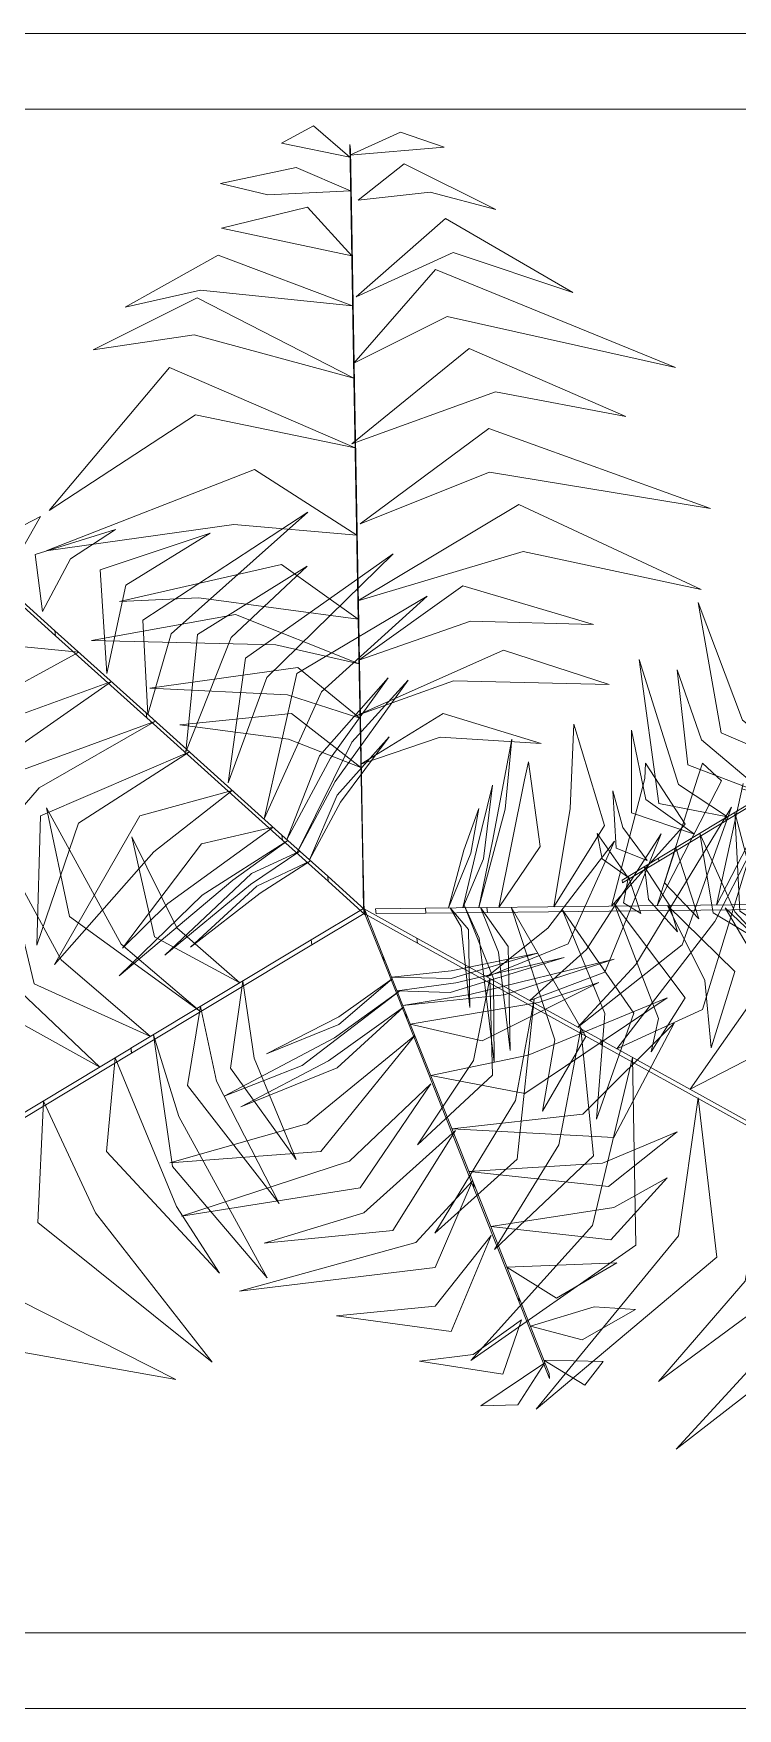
# Model space of a CAD drawing. Header units: millimetres. Extents: x 935 to 13922, y 3203 to 7816.
# Drawn here: x 4093.7 to 4121.7, y 7228.9 to 7295.4 of the extents above; entities that cross this region are included whole.
import ezdxf

# ---------------------------------------------------------------- set-up
doc = ezdxf.new("R2010")
doc.units = ezdxf.units.MM
doc.layers.add('PIANTE', color=7, linetype='Continuous', lineweight=5, true_color=0x007a00)
doc.layers.add('TRATTEGGIO_legno_colore', color=7, linetype='Continuous', lineweight=5, true_color=0xa56740)

msp = doc.modelspace()

# ---------------------------------------------------------------- linework, layer by layer
at = {"layer": 'PIANTE'}
for points in [[(4106.285, 7290.488, -3.638), (4103.561, 7291.035, -4.911), (4104.834, 7291.725, -5.258)], [(4106.286, 7290.559, -3.775), (4110.023, 7290.885, -4.968), (4108.293, 7291.472, -5.158)], [(4106.333, 7287.998, -1.193), (4106.355, 7287.799, -1.193), (4106.301, 7290.785, -4.179), (4106.279, 7290.985, -4.179)], [(4106.607, 7288.775, -2.058), (4109.476, 7289.091, -3.039), (4112.075, 7288.4, -2.947), (4108.444, 7290.225, -3.94)], [(4106.309, 7289.15, -2.301), (4103.019, 7288.992, -3.023), (4101.148, 7289.442, -3.97), (4104.156, 7290.079, -3.801)], [(4106.356, 7286.558, -0.5), (4101.18, 7287.663, -2.061), (4104.602, 7288.498, -1.753)], [(4106.432, 7282.452, 1.381), (4106.454, 7282.252, 1.381), (4106.355, 7287.794, -1.203), (4106.333, 7287.993, -1.203)], [(4106.531, 7284.934, 0.179), (4110.387, 7286.695, -1.365), (4115.138, 7285.112, -1.506), (4110.073, 7288.041, -1.939)], [(4106.391, 7284.578, 0.424), (4100.356, 7285.204, -1.09), (4097.364, 7284.527, -1.384), (4101.054, 7286.586, -1.588)], [(4106.433, 7282.295, 1.333), (4110.143, 7284.158, 0.828), (4119.207, 7282.135, -0.961), (4109.676, 7286.027, 1.069)], [(4106.443, 7281.706, 1.328), (4100.099, 7283.428, 0.371), (4096.093, 7282.834, -0.385), (4100.217, 7284.891, 0.525)], [(4106.362, 7279.091, 1.076), (4112.06, 7281.166, 0.233), (4117.234, 7280.184, -0.773), (4111.017, 7282.886, 0.564)], [(4106.492, 7278.945, 1.086), (4100.156, 7280.245, 0.093), (4094.344, 7276.445, -1.271), (4099.126, 7282.126, 0.083)], [(4106.629, 7271.41, 0.396), (4106.651, 7271.211, 0.396), (4106.454, 7282.24, 1.361), (4106.432, 7282.44, 1.361)], [(4106.692, 7275.916, 0.749), (4111.828, 7277.972, 0.005), (4120.608, 7276.525, -1.684), (4111.797, 7279.71, 0.157)], [(4106.554, 7275.469, 0.782), (4101.679, 7275.895, -0.034), (4094.228, 7274.853, -1.436), (4102.492, 7278.074, 0.306)], [(4092.486, 7273.553, 11.161), (4094.002, 7276.218, 10.438), (4092.707, 7275.533, 10.554)], [(4098.259, 7268.353, 11.394), (4099.188, 7271.546, 11.762), (4104.614, 7276.377, 9.649), (4098.061, 7272.094, 12.68)], [(4106.602, 7272.857, 0.507), (4113.169, 7274.815, -0.5), (4120.232, 7273.311, -1.888), (4112.991, 7276.694, -0.31)], [(4094.072, 7272.436, 11.635), (4095.184, 7274.53, 11.061), (4096.976, 7275.7, 10.83), (4093.781, 7274.704, 10.898)], [(4096.636, 7269.971, 11.65), (4097.388, 7273.479, 11.256), (4100.732, 7275.55, 10.491), (4096.366, 7274.088, 11.399)], [(4106.614, 7272.139, 0.491), (4100.285, 7272.984, -0.542), (4097.14, 7272.83, -1.108), (4103.571, 7274.308, 0.154)], [(4099.762, 7266.861, 9.935), (4101.566, 7271.409, 10.14), (4104.581, 7274.245, 9.013), (4100.228, 7271.526, 11.065)], [(4101.448, 7265.636, 8.436), (4102.985, 7269.82, 8.707), (4107.996, 7274.732, 6.895), (4102.136, 7270.585, 9.507)], [(4094.573, 7271.675, 11.926), (4094.595, 7271.476, 11.926), (4092.169, 7273.66, 11.051), (4092.148, 7273.86, 11.051)], [(4102.873, 7264.198, 7.046), (4105.16, 7269.244, 7.084), (4109.354, 7273.041, 5.47), (4104.171, 7269.98, 7.969)], [(4106.644, 7270.5, -0.535), (4111.066, 7272.057, -0.167), (4115.952, 7271.923, -1.606), (4110.768, 7273.459, 1.308)], [(4106.645, 7270.364, -0.606), (4103.339, 7271.119, -0.613), (4096.027, 7271.288, -2.135), (4101.743, 7272.325, 0.229)], [(4124.307, 7266.2, -0.377), (4121.867, 7268.119, -0.794), (4120.106, 7272.792, -1.742), (4121.031, 7267.616, -0.709)], [(4098.193, 7268.414, 11.49), (4098.215, 7268.214, 11.49), (4094.594, 7271.476, 11.916), (4094.572, 7271.676, 11.916)], [(4095.519, 7270.82, 11.83), (4091.678, 7268.729, 11.227), (4093.212, 7271.048, 11.75)], [(4106.555, 7268.314, -2.687), (4110.402, 7269.685, -2.351), (4116.573, 7269.538, -4.146), (4112.388, 7270.905, -1.667)], [(4106.779, 7263.064, -7.951), (4106.8, 7262.865, -7.951), (4106.651, 7271.212, 0.398), (4106.629, 7271.412, 0.398)], [(4106.684, 7268.196, -2.774), (4103.808, 7269.124, -2.508), (4098.342, 7269.396, -3.5), (4104.222, 7270.208, -1.324)], [(4121.279, 7264.285, -0.049), (4119.334, 7265.565, -0.333), (4117.773, 7270.537, -1.336), (4118.556, 7264.813, -0.197)], [(4096.813, 7269.655, 11.677), (4092.76, 7266.82, 10.922), (4091.385, 7264.825, 10.469), (4092.294, 7268.018, 11.125)], [(4103.776, 7263.383, 5.381), (4105.507, 7266.614, 6.227), (4107.808, 7269.799, 5.141), (4105.075, 7266.71, 7.812)], [(4104.192, 7262.871, 3.016), (4105.695, 7265.685, 3.77), (4108.596, 7269.712, 2.423), (4106.363, 7267.244, 4.717)], [(4122.857, 7265.149, -0.194), (4120.25, 7267.336, -0.666), (4119.275, 7270.126, -1.231), (4119.706, 7266.346, -0.48)], [(4103.585, 7263.557, 6.39), (4103.607, 7263.357, 6.39), (4098.215, 7268.214, 11.471), (4098.193, 7268.414, 11.471)], [(4106.719, 7266.236, -4.735), (4103.839, 7267.371, -4.261), (4099.524, 7267.935, -4.694), (4103.966, 7268.382, -3.216)], [(4106.718, 7266.373, -4.664), (4109.863, 7267.446, -4.435), (4113.884, 7267.189, -5.766), (4109.991, 7268.389, -3.531)], [(4098.56, 7268.081, 11.155), (4093.951, 7265.436, 11.226), (4091.846, 7263.009, 10.493), (4093.323, 7266.158, 11.917)], [(4114.385, 7260.71, 15.107), (4115.025, 7264.61, 14.746), (4115.178, 7267.968, 13.412), (4116.395, 7263.944, 15.847)], [(4119.969, 7263.592, -0.696), (4118.032, 7264.972, -1.563), (4117.468, 7267.724, -1.642), (4117.466, 7264.442, -1.885)], [(4099.91, 7266.865, 9.883), (4095.508, 7264.034, 9.76), (4093.857, 7259.192, 7.337), (4093.993, 7264.326, 10.513)], [(4104.674, 7262.574, 0.869), (4105.913, 7264.866, 1.434), (4107.837, 7267.456, 0.38), (4105.775, 7265.146, 2.437)], [(4111.403, 7260.678, 12.102), (4111.941, 7263.318, 12.423), (4112.718, 7267.374, 11.488), (4112.446, 7264.582, 13.5)], [(4126.514, 7267.434, -0.575), (4126.526, 7267.322, -0.575), (4121.222, 7264.131, -0.033), (4121.209, 7264.243, -0.033)], [(4112.194, 7260.686, 13.572), (4113.216, 7265.747, 13.24), (4113.371, 7266.469, 12.809), (4113.843, 7263.107, 14.228)], [(4116.672, 7260.735, 16.708), (4117.993, 7265.799, 16.585), (4118.023, 7266.413, 14.162), (4119.591, 7263.994, 17.338)], [(4118.488, 7260.755, 17.98), (4120.088, 7265.822, 18.051), (4120.28, 7266.417, 17.318), (4121.039, 7265.717, 18.742)], [(4096.352, 7254.343, 0.507), (4091.373, 7259.052, -0.5), (4089.145, 7265.92, -1.888), (4089.835, 7257.957, -0.31)], [(4110.768, 7260.671, 9.733), (4111.315, 7262.964, 10.309), (4111.944, 7265.541, 9.77), (4111.591, 7262.62, 11.56)], [(4120.84, 7260.78, 18.503), (4121.901, 7265.61, 17.747), (4121.848, 7265.394, 17.294), (4123.055, 7265.045, 17.95)], [(4101.609, 7265.334, 8.281), (4098.497, 7262.898, 7.921), (4094.549, 7258.413, 6.587), (4097.939, 7264.316, 9.022)], [(4118.082, 7262.551, -1.952), (4117.123, 7263.857, -2.503), (4116.73, 7265.314, -2.451), (4116.862, 7263.037, -3.008)], [(4100.31, 7256.573, -2.687), (4097.2, 7259.22, -2.351), (4094.242, 7264.638, -4.146), (4095.15, 7260.33, -1.667)], [(4110.194, 7260.665, 7.591), (4110.802, 7262.958, 8.394), (4111.405, 7264.61, 8.35), (4111.084, 7262.846, 9.521)], [(4115.33, 7255.933, -0.606), (4117.637, 7258.419, -0.613), (4121.44, 7264.667, -2.135), (4119.479, 7259.198, 0.229)], [(4121.204, 7264.24, -0.022), (4121.216, 7264.128, -0.022), (4118.551, 7262.525, -1.472), (4118.538, 7262.637, -1.472)], [(4119.797, 7253.46, 0.782), (4122.603, 7257.468, -0.034), (4125.426, 7264.442, -1.436), (4124.084, 7255.675, 0.306)], [(4121.563, 7264.454, -0.052), (4122.506, 7260.888, -0.589), (4123.919, 7259.109, -1.013), (4121.762, 7260.536, -0.503)], [(4103.237, 7263.868, 6.747), (4099.057, 7260.837, 6.415), (4097.254, 7259.072, 5.983), (4100.384, 7263.204, 7.403)], [(4105.402, 7261.921, -2.732), (4105.423, 7261.721, -2.732), (4103.607, 7263.358, 6.392), (4103.585, 7263.557, 6.392)], [(4113.433, 7256.983, -2.774), (4115.675, 7259.01, -2.508), (4118.644, 7263.608, -3.5), (4116.406, 7258.109, -1.324)], [(4117.305, 7261.894, -2.915), (4116.098, 7263.619, -3.585), (4116.298, 7262.614, -3.691)], [(4120.182, 7263.624, -0.559), (4121.571, 7260.515, -1.409), (4122.739, 7259.251, -1.574), (4120.703, 7260.467, -1.688)], [(4098.372, 7255.558, -0.535), (4094.814, 7258.609, -0.167), (4092.487, 7262.907, -1.606), (4093.748, 7257.65, 1.308)], [(4103.825, 7263.338, 5.277), (4101.641, 7261.761, 5.598), (4097.121, 7257.963, 4.663), (4100.413, 7261.172, 6.675)], [(4101.91, 7257.686, -4.664), (4099.408, 7259.873, -4.435), (4097.621, 7263.484, -5.766), (4098.527, 7259.512, -3.531)], [(4104.296, 7262.913, 2.908), (4102.341, 7261.597, 3.484), (4098.932, 7258.788, 2.944), (4102.371, 7262.037, 4.735)], [(4106.779, 7263.064, -7.951), (4106.8, 7262.865, -7.951), (4106.844, 7260.442, -17.988), (4106.822, 7260.641, -17.988)], [(4111.718, 7257.933, -4.735), (4114.142, 7259.859, -4.261), (4116.787, 7263.314, -4.694), (4114.954, 7259.244, -3.216)], [(4116.883, 7255.073, 0.491), (4120.779, 7260.131, -0.542), (4122.218, 7262.932, -1.108), (4120.283, 7256.624, 0.154)], [(4119.229, 7263.051, -1.078), (4120.145, 7260.225, -1.954), (4118.779, 7261.655, -1.781)], [(4104.723, 7262.529, 0.766), (4102.722, 7261.253, 1.569), (4099.959, 7259.108, 1.525), (4102.591, 7261.527, 2.695)], [(4118.536, 7262.636, -1.466), (4118.548, 7262.524, -1.466), (4117.112, 7261.66, -3.142), (4117.1, 7261.772, -3.142)], [(4117.983, 7262.301, -2.088), (4118.983, 7260.747, -2.493), (4119.289, 7259.711, -3.025), (4118.135, 7260.994, -2.93)], [(4105.402, 7261.921, -2.732), (4105.423, 7261.721, -2.732), (4106.895, 7260.396, -13.973), (4106.873, 7260.595, -13.973)], [(4117.34, 7261.914, -2.839), (4117.838, 7260.437, -3.553), (4117.146, 7260.862, -3.748)], [(4116.778, 7260.838, 16.76), (4118.531, 7256.269, 16.965), (4118.252, 7254.943, 15.838), (4119.594, 7257.09, 17.89)], [(4104.745, 7259.392, -7.951), (4104.767, 7259.193, -7.951), (4106.844, 7260.442, -17.988), (4106.822, 7260.641, -17.988)], [(4108.942, 7259.467, -7.951), (4108.964, 7259.268, -7.951), (4106.844, 7260.442, -17.988), (4106.822, 7260.641, -17.988)], [(4107.605, 7258.755, -2.732), (4107.626, 7258.555, -2.732), (4106.895, 7260.396, -13.973), (4106.873, 7260.595, -13.973)], [(4109.283, 7260.652, 4.093), (4109.305, 7260.453, 4.093), (4107.324, 7260.431, -7.148), (4107.302, 7260.631, -7.148)], [(4109.283, 7260.652, 4.093), (4109.305, 7260.453, 4.093), (4111.749, 7260.479, 13.217), (4111.727, 7260.679, 13.217)], [(4110.26, 7260.664, 7.695), (4110.706, 7259.919, 8.26), (4111.045, 7256.711, 7.206), (4110.997, 7259.807, 9.262)], [(4110.816, 7260.773, 9.842), (4111.421, 7259.465, 10.595), (4112.015, 7254.537, 9.248), (4111.986, 7257.865, 11.542)], [(4111.469, 7260.677, 12.206), (4112.189, 7258.908, 13.052), (4112.653, 7255.006, 11.966), (4112.571, 7259.13, 14.637)], [(4111.727, 7260.679, 13.215), (4111.749, 7260.479, 13.215), (4119.005, 7260.558, 18.296), (4118.984, 7260.758, 18.296)], [(4112.685, 7260.69, 13.871), (4114.42, 7255.428, 13.909), (4113.925, 7252.596, 12.296), (4115.647, 7255.557, 14.794)], [(4114.707, 7260.597, 15.261), (4116.41, 7256.478, 15.532), (4116.069, 7252.272, 13.72), (4117.554, 7256.49, 16.333)], [(4118.894, 7260.758, 18.219), (4120.373, 7257.78, 18.587), (4120.63, 7255.106, 16.474), (4121.574, 7258.14, 19.505)], [(4118.984, 7260.758, 18.315), (4119.005, 7260.558, 18.315), (4123.879, 7260.611, 18.741), (4123.857, 7260.811, 18.741)], [(4121.184, 7260.667, 18.475), (4123.007, 7257.577, 18.081), (4122.907, 7255.542, 17.316), (4124.171, 7257.821, 18.224)], [(4104.745, 7259.392, -7.951), (4104.767, 7259.193, -7.951), (4097.612, 7254.89, 0.398), (4097.591, 7255.089, 0.398)], [(4107.943, 7257.909, 0.766), (4110.302, 7258.166, 1.569), (4113.73, 7258.864, 1.525), (4110.298, 7257.862, 2.695)], [(4108.942, 7259.467, -7.951), (4108.964, 7259.268, -7.951), (4116.268, 7255.223, 0.398), (4116.246, 7255.423, 0.398)], [(4107.605, 7258.755, -2.732), (4107.626, 7258.555, -2.732), (4108.529, 7256.283, 6.392), (4108.508, 7256.483, 6.392)], [(4108.155, 7257.375, 2.908), (4110.492, 7257.689, 3.484), (4114.793, 7258.695, 2.944), (4110.27, 7257.308, 4.735)], [(4108.39, 7256.785, 5.277), (4111.047, 7257.232, 5.598), (4116.781, 7258.632, 4.663), (4112.408, 7257.215, 6.675)], [(4102.028, 7257.755, -4.735), (4102.485, 7254.693, -4.261), (4104.154, 7250.675, -4.694), (4101.546, 7254.298, -3.216)], [(4107.967, 7257.847, 0.869), (4105.841, 7256.342, 1.434), (4102.968, 7254.873, 0.38), (4105.841, 7256.03, 2.437)], [(4108.682, 7256.05, 6.747), (4113.772, 7256.914, 6.415), (4116.171, 7257.697, 5.983), (4111.533, 7255.381, 7.403)], [(4111.837, 7257.866, -4.664), (4111.194, 7254.605, -4.435), (4108.961, 7251.252, -5.766), (4111.947, 7254.023, -3.531)], [(4108.268, 7257.368, 3.016), (4105.673, 7255.511, 3.77), (4101.288, 7253.187, 2.423), (4104.383, 7254.409, 4.717)], [(4109.491, 7254.014, 8.281), (4113.361, 7254.818, 7.921), (4118.888, 7257.089, 6.587), (4113.232, 7253.3, 9.022)], [(4113.601, 7257.036, -2.687), (4112.864, 7253.019, -2.351), (4109.651, 7247.749, -4.146), (4112.927, 7250.689, -1.667)], [(4100.348, 7256.745, -2.774), (4100.983, 7253.79, -2.508), (4103.48, 7248.92, -3.5), (4099.837, 7253.607, -1.324)], [(4108.413, 7256.723, 5.381), (4105.429, 7254.594, 6.227), (4101.955, 7252.76, 5.141), (4105.774, 7254.317, 7.812)], [(4108.507, 7256.483, 6.39), (4108.529, 7256.284, 6.39), (4111.209, 7249.54, 11.471), (4111.188, 7249.74, 11.471)], [(4098.49, 7255.627, -0.606), (4099.49, 7252.386, -0.613), (4102.999, 7245.969, -2.135), (4099.243, 7250.401, 0.229)], [(4108.862, 7255.593, 7.046), (4104.574, 7252.084, 7.084), (4099.132, 7250.539, 5.47), (4105.135, 7250.985, 7.969)], [(4110.336, 7251.889, 9.883), (4115.537, 7252.475, 9.76), (4119.163, 7256.084, 7.337), (4116.765, 7251.542, 10.513)], [(4115.449, 7255.866, -0.535), (4114.586, 7251.258, -0.167), (4112.027, 7247.094, -1.606), (4115.95, 7250.815, 1.308)], [(4097.592, 7255.09, 0.396), (4097.614, 7254.89, 0.396), (4088.16, 7249.205, 1.361), (4088.139, 7249.404, 1.361)], [(4116.244, 7255.424, 0.396), (4116.266, 7255.224, 0.396), (4125.917, 7249.88, 1.361), (4125.895, 7250.08, 1.361)], [(4096.969, 7254.712, 0.491), (4099.401, 7248.809, -0.542), (4101.108, 7246.162, -1.108), (4096.612, 7250.993, 0.154)], [(4117.511, 7254.724, 0.507), (4115.923, 7248.057, -0.5), (4111.089, 7242.693, -1.888), (4117.64, 7247.272, -0.31)], [(4109.501, 7253.672, 8.436), (4106.269, 7250.603, 8.707), (4099.601, 7248.422, 6.895), (4106.691, 7249.541, 9.507)], [(4094.115, 7252.996, 0.782), (4096.183, 7248.561, -0.034), (4100.811, 7242.629, -1.436), (4093.89, 7248.175, 0.306)], [(4120.115, 7253.116, 0.749), (4119.328, 7247.641, 0.005), (4113.684, 7240.76, -1.684), (4120.849, 7246.799, 0.157)], [(4110.47, 7251.827, 9.935), (4106.836, 7248.55, 10.14), (4102.877, 7247.344, 9.013), (4107.985, 7247.852, 11.065)], [(4111.007, 7250.201, 11.155), (4116.31, 7250.528, 11.226), (4119.273, 7251.77, 10.493), (4116.554, 7249.603, 11.917)], [(4123.029, 7251.815, 1.076), (4121.978, 7245.843, 0.233), (4118.54, 7241.853, -0.773), (4123.989, 7245.886, 0.564)], [(4091.136, 7251.204, 1.086), (4093.178, 7245.066, 0.093), (4099.374, 7241.933, -1.271), (4092.063, 7243.234, 0.083)], [(4111.156, 7249.823, 11.394), (4108.908, 7247.373, 11.762), (4101.902, 7245.448, 9.649), (4109.675, 7246.382, 12.68)], [(4111.188, 7249.74, 11.49), (4111.209, 7249.54, 11.49), (4113.01, 7245.011, 11.916), (4112.988, 7245.21, 11.916)], [(4111.875, 7248.015, 11.677), (4116.764, 7248.76, 10.922), (4118.881, 7249.939, 10.469), (4116.651, 7247.48, 11.125)], [(4125.769, 7250.151, 1.333), (4125.527, 7246.007, 0.828), (4119.243, 7239.169, -0.961), (4127.38, 7245.477, 1.069)], [(4111.893, 7247.653, 11.65), (4109.665, 7244.842, 11.256), (4105.748, 7244.468, 10.491), (4110.31, 7243.844, 11.399)], [(4112.519, 7246.397, 11.83), (4116.888, 7246.569, 11.227), (4114.486, 7245.17, 11.75)], [(4112.987, 7245.211, 11.926), (4113.009, 7245.012, 11.926), (4114.215, 7241.978, 11.051), (4114.193, 7242.178, 11.051)], [(4113.099, 7244.307, 11.635), (4111.174, 7242.923, 11.061), (4109.049, 7242.668, 10.83), (4112.354, 7242.145, 10.898)], [(4113.448, 7244.058, 11.619), (4115.977, 7244.827, 11.079), (4117.626, 7244.714, 10.616), (4115.505, 7243.509, 10.967)], [(4114.025, 7242.603, 11.161), (4111.486, 7240.886, 10.438), (4112.95, 7240.926, 10.554)], [(4113.988, 7242.7, 11.227), (4116.346, 7242.645, 10.584), (4115.613, 7241.707, 10.61)]]:
    msp.add_3dface(points, dxfattribs=at)
at = {"layer": 'TRATTEGGIO_legno_colore', "elevation": -7.951}
for points in [[(4053.863, 7295.395), (4160.367, 7295.395), (4160.367, 7228.868), (4053.863, 7228.868)], [(4056.863, 7292.395), (4157.367, 7292.395), (4157.367, 7231.868), (4056.863, 7231.868)]]:
    msp.add_lwpolyline(points, close=True, dxfattribs=at)

doc.saveas('drawing.dxf')
